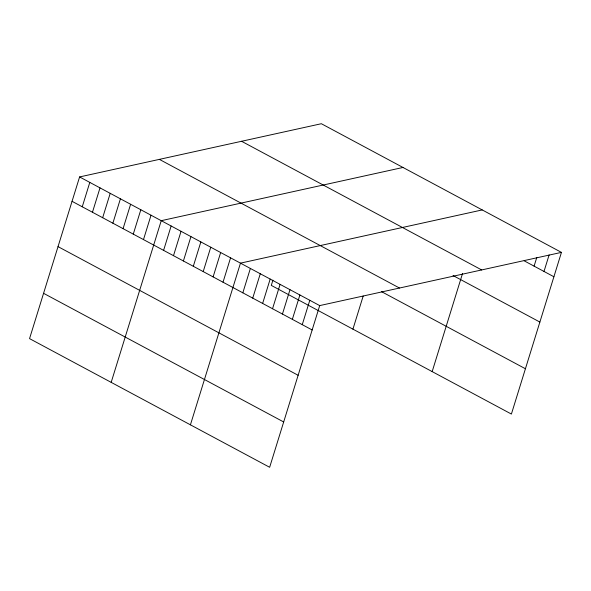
<?xml version="1.0" encoding="UTF-8"?>
<svg xmlns="http://www.w3.org/2000/svg" width="591" height="591" viewBox="0 0 591 591"><rect width="100%" height="100%" fill="white"/><g stroke="black" fill="none" stroke-linecap="round" stroke-linejoin="round"><path stroke-width="0.89" d="M561.45 252.379L321.349 123.718L79.6 176.938L29.55 338.621L269.651 467.282L319.701 305.599L561.45 252.379L511.4 414.062L271.299 285.401L272.916 280.178M82.26 206.784L89.802 182.405M92.462 212.25L100.012 187.872M102.664 217.717L110.214 193.338M112.874 223.184L120.416 198.812M123.076 228.651L130.618 204.279M133.278 234.125L140.828 209.746M143.487 239.591L151.03 215.213M111.182 382.362L161.232 220.679L402.981 167.467M163.596 250.362L171.139 225.991M173.495 255.674L181.045 231.295M183.402 260.978L190.945 236.607M193.309 266.29L200.851 241.911M203.208 271.594L210.758 247.215M213.115 276.898L220.657 252.527M223.021 282.21L230.564 257.831M190.42 424.826L240.471 263.143L482.219 209.923M242.827 292.826L250.37 268.447M252.734 298.13L260.276 273.751M262.633 303.434L270.183 279.063M272.54 308.746L280.09 284.367M282.446 314.05L289.989 289.679M292.346 319.362L299.896 294.983M302.252 324.666L309.802 300.287M352.93 329.15L363.184 296.032M432.169 371.606L462.531 273.507M534.094 266.142L536.791 257.432M544.001 271.446L549.12 254.906M524.195 260.83L553.907 276.758M241.571 141.279L481.672 269.939M453.024 275.524L539.879 322.065M159.378 159.378L399.479 288.031M381.431 291.592L525.429 368.754M79.6 176.938L319.701 305.599M72.05 201.317L312.159 329.97M58.029 246.624L298.13 375.285M43.579 293.313L283.68 421.967"/></g></svg>
